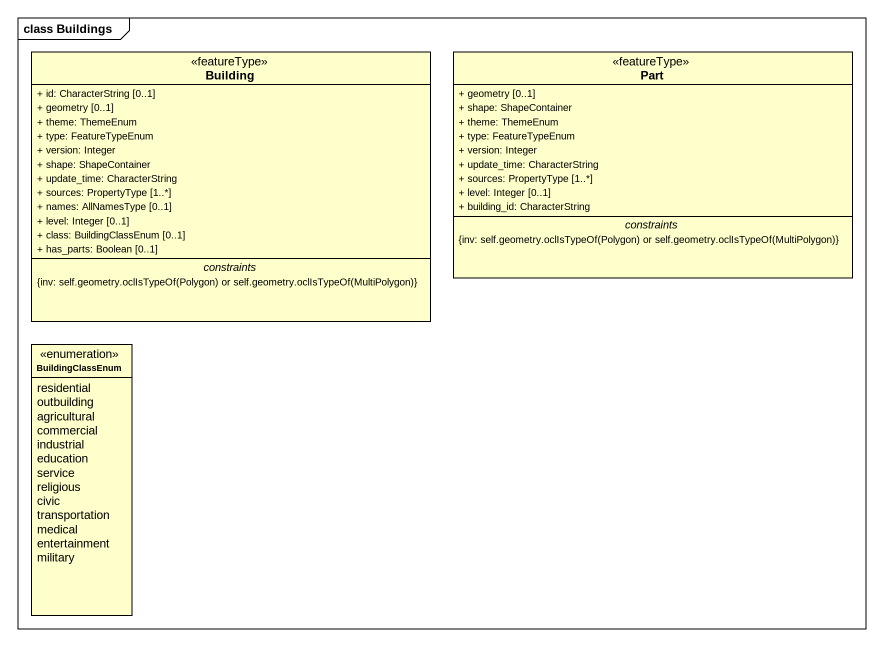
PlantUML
@startuml
mainframe class Buildings
hide circle
hide empty members
skinparam classAttributeIconSize 0
class Building <<featureType>> {
  + id: CharacterString [0..1]
  + geometry [0..1]
  + theme: ThemeEnum
  + type: FeatureTypeEnum
  + version: Integer
  + shape: ShapeContainer
  + update_time: CharacterString
  + sources: PropertyType [1..*]
  + names: AllNamesType [0..1]
  + level: Integer [0..1]
  + class: BuildingClassEnum [0..1]
  + has_parts: Boolean [0..1]
  -- constraints --
  {field} {inv: self.geometry.oclIsTypeOf(Polygon) or self.geometry.oclIsTypeOf(MultiPolygon)}
}
class Part <<featureType>> {
  + geometry [0..1]
  + shape: ShapeContainer
  + theme: ThemeEnum
  + type: FeatureTypeEnum
  + version: Integer
  + update_time: CharacterString
  + sources: PropertyType [1..*]
  + level: Integer [0..1]
  + building_id: CharacterString
  -- constraints --
  {field} {inv: self.geometry.oclIsTypeOf(Polygon) or self.geometry.oclIsTypeOf(MultiPolygon)}
}
enum BuildingClassEnum {
  residential
  outbuilding
  agricultural
  commercial
  industrial
  education
  service
  religious
  civic
  transportation
  medical
  entertainment
  military
}
@enduml
